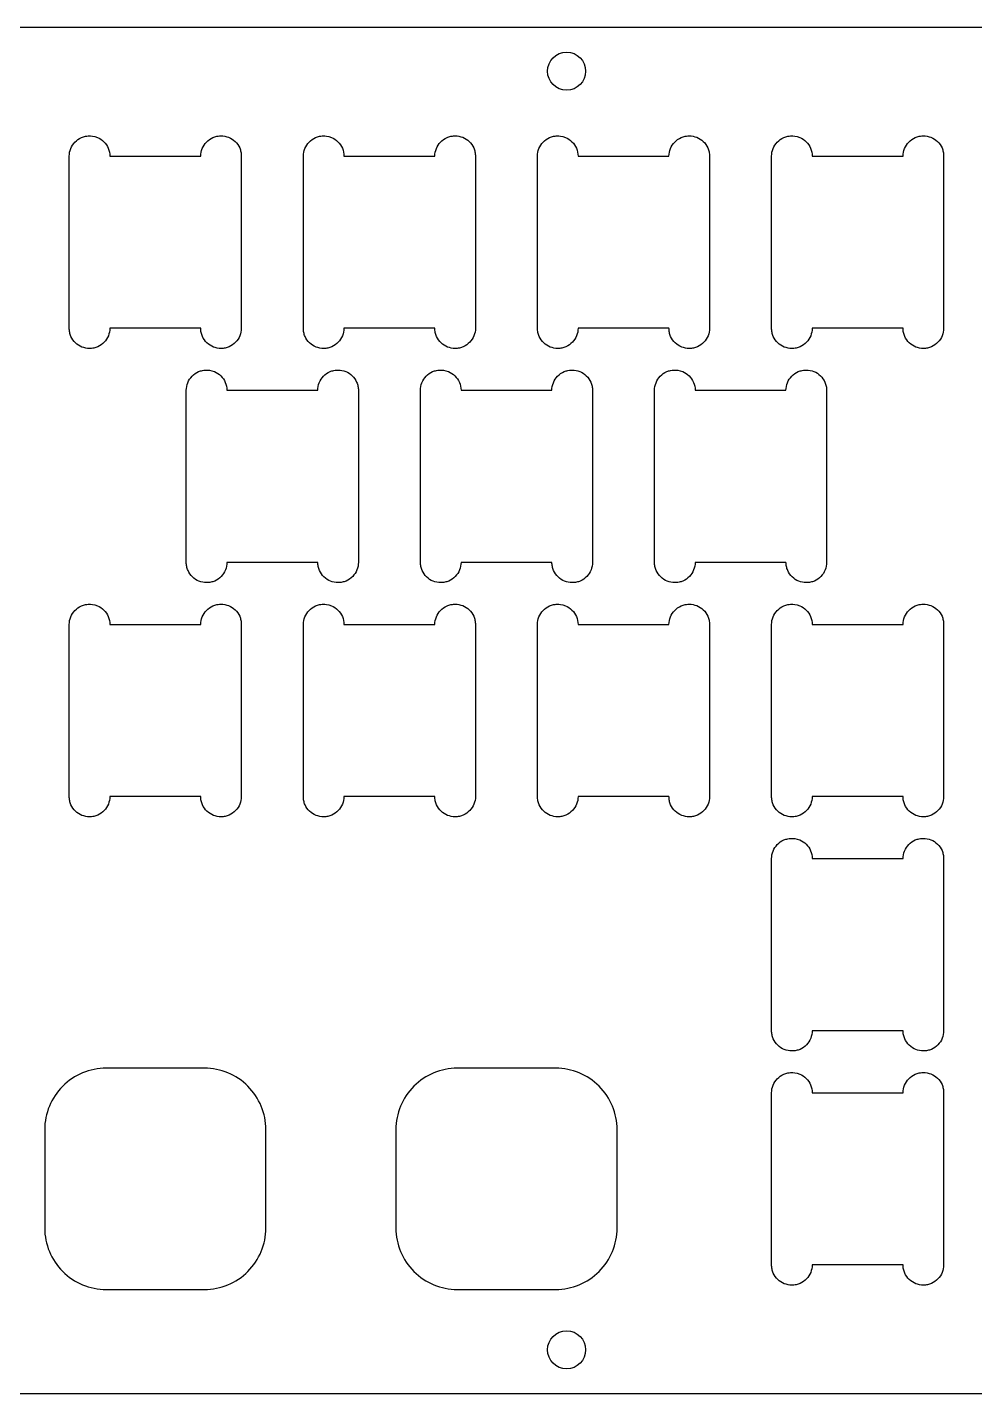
# Model space of a CAD drawing. Header units: millimetres. Extents: x -303 to 17, y 110 to 221.
# Drawn here: x -239 to -161.9, y 109.5 to 220.7 of the extents above; entities that cross this region are included whole.
import ezdxf

# ---------------------------------------------------------------- set-up
doc = ezdxf.new("R2010")
doc.units = ezdxf.units.MM
doc.layers.get('0').update_dxf_attribs({"linetype": 'CONTINUOUS'})

msp = doc.modelspace()

# ---------------------------------------------------------------- linework, layer by layer
for p, q in [((-235.6, 196.2), (-235.6, 210.2)), ((-232.3, 210.2), (-224.9, 210.2)), ((-221.6, 210.2), (-221.6, 196.2)), ((-216.55, 196.2), (-216.55, 210.2)), ((-213.25, 210.2), (-205.85, 210.2)), ((-202.55, 210.2), (-202.55, 196.2)), ((-197.5, 196.2), (-197.5, 210.2)), ((-194.2, 210.2), (-186.8, 210.2)), ((-183.5, 210.2), (-183.5, 196.2)), ((-178.45, 196.2), (-178.45, 210.2)), ((-175.15, 210.2), (-167.75, 210.2)), ((-164.45, 210.2), (-164.45, 196.2)), ((-224.9, 196.2), (-232.3, 196.2)), ((-205.85, 196.2), (-213.25, 196.2)), ((-186.8, 196.2), (-194.2, 196.2)), ((-167.75, 196.2), (-175.15, 196.2)), ((-226.08, 177.15), (-226.08, 191.15)), ((-222.77, 191.15), (-215.38, 191.15)), ((-212.07, 191.15), (-212.07, 177.15)), ((-207.03, 177.15), (-207.03, 191.15)), ((-203.72, 191.15), (-196.33, 191.15)), ((-193.02, 191.15), (-193.02, 177.15)), ((-187.98, 177.15), (-187.98, 191.15)), ((-184.67, 191.15), (-177.28, 191.15)), ((-173.97, 191.15), (-173.97, 177.15)), ((-215.38, 177.15), (-222.77, 177.15)), ((-196.33, 177.15), (-203.72, 177.15)), ((-177.28, 177.15), (-184.67, 177.15)), ((-235.6, 158.1), (-235.6, 172.1)), ((-232.3, 172.1), (-224.9, 172.1)), ((-221.6, 172.1), (-221.6, 158.1)), ((-216.55, 158.1), (-216.55, 172.1)), ((-213.25, 172.1), (-205.85, 172.1)), ((-202.55, 172.1), (-202.55, 158.1)), ((-197.5, 158.1), (-197.5, 172.1)), ((-194.2, 172.1), (-186.8, 172.1)), ((-183.5, 172.1), (-183.5, 158.1)), ((-178.45, 158.1), (-178.45, 172.1)), ((-175.15, 172.1), (-167.75, 172.1)), ((-164.45, 172.1), (-164.45, 158.1)), ((-224.9, 158.1), (-232.3, 158.1)), ((-205.85, 158.1), (-213.25, 158.1)), ((-186.8, 158.1), (-194.2, 158.1)), ((-167.75, 158.1), (-175.15, 158.1)), ((-178.45, 139.05), (-178.45, 153.05)), ((-175.15, 153.05), (-167.75, 153.05)), ((-164.45, 153.05), (-164.45, 139.05)), ((-167.75, 139.05), (-175.15, 139.05)), ((-178.45, 120), (-178.45, 134)), ((-175.15, 134), (-167.75, 134)), ((-164.45, 134), (-164.45, 120)), ((-167.75, 120), (-175.15, 120))]:
    msp.add_line(p, q)
for points in [[(-301.23, 109.52, -0.414214), (-303.23, 111.52), (-303.23, 218.68, -0.414214), (-301.23, 220.68), (15.48, 220.68, -0.414214), (17.48, 218.68), (17.48, 168.72), (-79.52, 168.72, 0.414214), (-81.52, 166.72), (-81.52, 109.52)], [(-232.6, 118), (-224.6, 118, 0.414214), (-219.6, 123), (-219.6, 131, 0.414214), (-224.6, 136), (-232.6, 136, 0.414214), (-237.6, 131), (-237.6, 123, 0.414214)], [(-209.02, 131), (-209.02, 123, 0.414214), (-204.02, 118), (-196.02, 118, 0.414214), (-191.02, 123), (-191.02, 131, 0.414214), (-196.02, 136), (-204.02, 136, 0.414214)]]:
    msp.add_lwpolyline(points, format="xyb", close=True)
for centre in [(-195.13, 217.11), (-195.13, 113.09)]:
    msp.add_circle(centre, 1.55)
for points, knots in [([(-235.6, 210.2), (-235.6, 210.41), (-235.56, 210.62), (-235.4, 211.01), (-235.28, 211.19), (-234.99, 211.5), (-234.81, 211.63), (-234.51, 211.76), (-234.4, 211.79), (-234.12, 211.85), (-233.99, 211.85), (-233.95, 211.85)], [0, 0, 0, 0, 0.0638441, 0.0638441, 0.1272874, 0.1272874, 0.1925427, 0.1925427, 0.2260047, 0.2260047, 0.2775049, 0.2775049, 0.2775049, 0.2775049]), ([(-233.95, 211.85), (-233.87, 211.85), (-233.62, 211.85), (-233.12, 211.64), (-232.94, 211.52), (-232.64, 211.22), (-232.51, 211.04), (-232.34, 210.64), (-232.3, 210.42), (-232.3, 210.2)], [0.00002452, 0.00002452, 0.00002452, 0.00002452, 0.02255562, 0.02255562, 0.03701983, 0.03701983, 0.05189246, 0.05189246, 0.06697157, 0.06697157, 0.06697157, 0.06697157]), ([(-224.9, 210.2), (-224.9, 210.41), (-224.86, 210.62), (-224.7, 211.01), (-224.58, 211.19), (-224.29, 211.5), (-224.11, 211.63), (-223.81, 211.76), (-223.7, 211.79), (-223.42, 211.85), (-223.29, 211.85), (-223.25, 211.85)], [0, 0, 0, 0, 0.0638439, 0.0638439, 0.1272906, 0.1272906, 0.1925458, 0.1925458, 0.2259858, 0.2259858, 0.2775655, 0.2775655, 0.2775655, 0.2775655]), ([(-223.25, 211.85), (-223.04, 211.85), (-222.83, 211.81), (-222.44, 211.65), (-222.26, 211.53), (-221.95, 211.24), (-221.82, 211.06), (-221.69, 210.76), (-221.66, 210.65), (-221.61, 210.43), (-221.6, 210.31), (-221.6, 210.2)], [0, 0, 0, 0, 0.0638701, 0.0638701, 0.1273254, 0.1273254, 0.1925786, 0.1925786, 0.2260133, 0.2260133, 0.2604916, 0.2604916, 0.2604916, 0.2604916]), ([(-216.55, 210.2), (-216.55, 210.41), (-216.51, 210.62), (-216.35, 211.01), (-216.23, 211.19), (-215.94, 211.5), (-215.76, 211.63), (-215.46, 211.76), (-215.35, 211.79), (-215.07, 211.85), (-214.94, 211.85), (-214.9, 211.85)], [0, 0, 0, 0, 0.0638441, 0.0638441, 0.1272874, 0.1272874, 0.1925427, 0.1925427, 0.2260047, 0.2260047, 0.2775049, 0.2775049, 0.2775049, 0.2775049]), ([(-214.9, 211.85), (-214.82, 211.85), (-214.57, 211.85), (-214.07, 211.64), (-213.89, 211.52), (-213.59, 211.22), (-213.46, 211.04), (-213.29, 210.64), (-213.25, 210.42), (-213.25, 210.2)], [0.00002452, 0.00002452, 0.00002452, 0.00002452, 0.02255562, 0.02255562, 0.03701983, 0.03701983, 0.05189246, 0.05189246, 0.06697157, 0.06697157, 0.06697157, 0.06697157]), ([(-205.85, 210.2), (-205.85, 210.41), (-205.81, 210.62), (-205.65, 211.01), (-205.53, 211.19), (-205.24, 211.5), (-205.06, 211.63), (-204.76, 211.76), (-204.65, 211.79), (-204.37, 211.85), (-204.24, 211.85), (-204.2, 211.85)], [0, 0, 0, 0, 0.0638439, 0.0638439, 0.1272906, 0.1272906, 0.1925458, 0.1925458, 0.2259858, 0.2259858, 0.2775655, 0.2775655, 0.2775655, 0.2775655]), ([(-204.2, 211.85), (-203.99, 211.85), (-203.78, 211.81), (-203.39, 211.65), (-203.21, 211.53), (-202.9, 211.24), (-202.77, 211.06), (-202.64, 210.76), (-202.61, 210.65), (-202.56, 210.43), (-202.55, 210.31), (-202.55, 210.2)], [0, 0, 0, 0, 0.0638701, 0.0638701, 0.1273254, 0.1273254, 0.1925786, 0.1925786, 0.2260133, 0.2260133, 0.2604916, 0.2604916, 0.2604916, 0.2604916]), ([(-197.5, 210.2), (-197.5, 210.41), (-197.46, 210.62), (-197.3, 211.01), (-197.18, 211.19), (-196.89, 211.5), (-196.71, 211.63), (-196.41, 211.76), (-196.3, 211.79), (-196.02, 211.85), (-195.89, 211.85), (-195.85, 211.85)], [0, 0, 0, 0, 0.0638441, 0.0638441, 0.1272874, 0.1272874, 0.1925427, 0.1925427, 0.2260047, 0.2260047, 0.2775049, 0.2775049, 0.2775049, 0.2775049]), ([(-195.85, 211.85), (-195.77, 211.85), (-195.52, 211.85), (-195.02, 211.64), (-194.84, 211.52), (-194.54, 211.22), (-194.41, 211.04), (-194.24, 210.64), (-194.2, 210.42), (-194.2, 210.2)], [0.00002452, 0.00002452, 0.00002452, 0.00002452, 0.02255562, 0.02255562, 0.03701983, 0.03701983, 0.05189246, 0.05189246, 0.06697157, 0.06697157, 0.06697157, 0.06697157]), ([(-186.8, 210.2), (-186.8, 210.41), (-186.76, 210.62), (-186.6, 211.01), (-186.48, 211.19), (-186.19, 211.5), (-186.01, 211.63), (-185.71, 211.76), (-185.6, 211.79), (-185.32, 211.85), (-185.19, 211.85), (-185.15, 211.85)], [0, 0, 0, 0, 0.0638439, 0.0638439, 0.1272906, 0.1272906, 0.1925458, 0.1925458, 0.2259858, 0.2259858, 0.2775655, 0.2775655, 0.2775655, 0.2775655]), ([(-185.15, 211.85), (-184.94, 211.85), (-184.73, 211.81), (-184.34, 211.65), (-184.16, 211.53), (-183.85, 211.24), (-183.72, 211.06), (-183.59, 210.76), (-183.56, 210.65), (-183.51, 210.43), (-183.5, 210.31), (-183.5, 210.2)], [0, 0, 0, 0, 0.0638701, 0.0638701, 0.1273254, 0.1273254, 0.1925786, 0.1925786, 0.2260133, 0.2260133, 0.2604916, 0.2604916, 0.2604916, 0.2604916]), ([(-178.45, 210.2), (-178.45, 210.41), (-178.41, 210.62), (-178.25, 211.01), (-178.13, 211.19), (-177.84, 211.5), (-177.66, 211.63), (-177.36, 211.76), (-177.25, 211.79), (-176.97, 211.85), (-176.84, 211.85), (-176.8, 211.85)], [0, 0, 0, 0, 0.0638441, 0.0638441, 0.1272874, 0.1272874, 0.1925427, 0.1925427, 0.2260047, 0.2260047, 0.2775049, 0.2775049, 0.2775049, 0.2775049]), ([(-176.8, 211.85), (-176.72, 211.85), (-176.47, 211.85), (-175.97, 211.64), (-175.79, 211.52), (-175.49, 211.22), (-175.36, 211.04), (-175.19, 210.64), (-175.15, 210.42), (-175.15, 210.2)], [0.00002452, 0.00002452, 0.00002452, 0.00002452, 0.02255562, 0.02255562, 0.03701983, 0.03701983, 0.05189246, 0.05189246, 0.06697157, 0.06697157, 0.06697157, 0.06697157]), ([(-167.75, 210.2), (-167.75, 210.41), (-167.71, 210.62), (-167.55, 211.01), (-167.43, 211.19), (-167.14, 211.5), (-166.96, 211.63), (-166.66, 211.76), (-166.55, 211.79), (-166.27, 211.85), (-166.14, 211.85), (-166.1, 211.85)], [0, 0, 0, 0, 0.0638439, 0.0638439, 0.1272906, 0.1272906, 0.1925458, 0.1925458, 0.2259858, 0.2259858, 0.2775655, 0.2775655, 0.2775655, 0.2775655]), ([(-166.1, 211.85), (-165.89, 211.85), (-165.68, 211.81), (-165.29, 211.65), (-165.11, 211.53), (-164.8, 211.24), (-164.67, 211.06), (-164.54, 210.76), (-164.51, 210.65), (-164.46, 210.43), (-164.45, 210.31), (-164.45, 210.2)], [0, 0, 0, 0, 0.0638701, 0.0638701, 0.1273254, 0.1273254, 0.1925786, 0.1925786, 0.2260133, 0.2260133, 0.2604916, 0.2604916, 0.2604916, 0.2604916]), ([(-233.95, 194.55), (-234.16, 194.55), (-234.37, 194.59), (-234.76, 194.75), (-234.94, 194.87), (-235.25, 195.16), (-235.38, 195.34), (-235.51, 195.64), (-235.54, 195.75), (-235.59, 195.97), (-235.6, 196.09), (-235.6, 196.2)], [0, 0, 0, 0, 0.0638701, 0.0638701, 0.1273254, 0.1273254, 0.1925786, 0.1925786, 0.2260132, 0.2260132, 0.2604915, 0.2604915, 0.2604915, 0.2604915]), ([(-232.3, 196.2), (-232.3, 195.99), (-232.34, 195.78), (-232.5, 195.39), (-232.62, 195.21), (-232.91, 194.9), (-233.09, 194.77), (-233.39, 194.64), (-233.5, 194.61), (-233.72, 194.56), (-233.84, 194.55), (-233.95, 194.55)], [0, 0, 0, 0, 0.0638436, 0.0638436, 0.1272903, 0.1272903, 0.1925454, 0.1925454, 0.2259839, 0.2259839, 0.2604658, 0.2604658, 0.2604658, 0.2604658]), ([(-223.25, 194.55), (-223.46, 194.55), (-223.67, 194.59), (-224.06, 194.75), (-224.24, 194.87), (-224.55, 195.16), (-224.68, 195.34), (-224.81, 195.64), (-224.84, 195.75), (-224.89, 195.97), (-224.9, 196.09), (-224.9, 196.2)], [0, 0, 0, 0, 0.063837, 0.063837, 0.1272804, 0.1272804, 0.1925361, 0.1925361, 0.2259786, 0.2259786, 0.2604652, 0.2604652, 0.2604652, 0.2604652]), ([(-221.6, 196.2), (-221.6, 195.99), (-221.64, 195.78), (-221.8, 195.39), (-221.92, 195.21), (-222.21, 194.9), (-222.39, 194.77), (-222.69, 194.64), (-222.8, 194.61), (-223.02, 194.56), (-223.14, 194.55), (-223.25, 194.55)], [0, 0, 0, 0, 0.0638438, 0.0638438, 0.127287, 0.127287, 0.1925424, 0.1925424, 0.2259926, 0.2259926, 0.2604891, 0.2604891, 0.2604891, 0.2604891]), ([(-214.9, 194.55), (-215.11, 194.55), (-215.32, 194.59), (-215.71, 194.75), (-215.89, 194.87), (-216.2, 195.16), (-216.33, 195.34), (-216.46, 195.64), (-216.49, 195.75), (-216.54, 195.97), (-216.55, 196.09), (-216.55, 196.2)], [0, 0, 0, 0, 0.0638701, 0.0638701, 0.1273254, 0.1273254, 0.1925786, 0.1925786, 0.2260132, 0.2260132, 0.2604915, 0.2604915, 0.2604915, 0.2604915]), ([(-213.25, 196.2), (-213.25, 195.99), (-213.29, 195.78), (-213.45, 195.39), (-213.57, 195.21), (-213.86, 194.9), (-214.04, 194.77), (-214.34, 194.64), (-214.45, 194.61), (-214.67, 194.56), (-214.79, 194.55), (-214.9, 194.55)], [0, 0, 0, 0, 0.0638436, 0.0638436, 0.1272903, 0.1272903, 0.1925454, 0.1925454, 0.2259839, 0.2259839, 0.2604658, 0.2604658, 0.2604658, 0.2604658]), ([(-204.2, 194.55), (-204.41, 194.55), (-204.62, 194.59), (-205.01, 194.75), (-205.19, 194.87), (-205.5, 195.16), (-205.63, 195.34), (-205.76, 195.64), (-205.79, 195.75), (-205.84, 195.97), (-205.85, 196.09), (-205.85, 196.2)], [0, 0, 0, 0, 0.063837, 0.063837, 0.1272804, 0.1272804, 0.1925361, 0.1925361, 0.2259786, 0.2259786, 0.2604652, 0.2604652, 0.2604652, 0.2604652]), ([(-202.55, 196.2), (-202.55, 195.99), (-202.59, 195.78), (-202.75, 195.39), (-202.87, 195.21), (-203.16, 194.9), (-203.34, 194.77), (-203.64, 194.64), (-203.75, 194.61), (-203.97, 194.56), (-204.09, 194.55), (-204.2, 194.55)], [0, 0, 0, 0, 0.0638438, 0.0638438, 0.127287, 0.127287, 0.1925424, 0.1925424, 0.2259926, 0.2259926, 0.2604891, 0.2604891, 0.2604891, 0.2604891]), ([(-195.85, 194.55), (-196.06, 194.55), (-196.27, 194.59), (-196.66, 194.75), (-196.84, 194.87), (-197.15, 195.16), (-197.28, 195.34), (-197.41, 195.64), (-197.44, 195.75), (-197.49, 195.97), (-197.5, 196.09), (-197.5, 196.2)], [0, 0, 0, 0, 0.0638701, 0.0638701, 0.1273254, 0.1273254, 0.1925786, 0.1925786, 0.2260132, 0.2260132, 0.2604915, 0.2604915, 0.2604915, 0.2604915]), ([(-194.2, 196.2), (-194.2, 195.99), (-194.24, 195.78), (-194.4, 195.39), (-194.52, 195.21), (-194.81, 194.9), (-194.99, 194.77), (-195.29, 194.64), (-195.4, 194.61), (-195.62, 194.56), (-195.74, 194.55), (-195.85, 194.55)], [0, 0, 0, 0, 0.0638436, 0.0638436, 0.1272903, 0.1272903, 0.1925454, 0.1925454, 0.2259839, 0.2259839, 0.2604658, 0.2604658, 0.2604658, 0.2604658]), ([(-185.15, 194.55), (-185.36, 194.55), (-185.57, 194.59), (-185.96, 194.75), (-186.14, 194.87), (-186.45, 195.16), (-186.58, 195.34), (-186.71, 195.64), (-186.74, 195.75), (-186.79, 195.97), (-186.8, 196.09), (-186.8, 196.2)], [0, 0, 0, 0, 0.063837, 0.063837, 0.1272804, 0.1272804, 0.1925361, 0.1925361, 0.2259786, 0.2259786, 0.2604652, 0.2604652, 0.2604652, 0.2604652]), ([(-183.5, 196.2), (-183.5, 195.99), (-183.54, 195.78), (-183.7, 195.39), (-183.82, 195.21), (-184.11, 194.9), (-184.29, 194.77), (-184.59, 194.64), (-184.7, 194.61), (-184.92, 194.56), (-185.04, 194.55), (-185.15, 194.55)], [0, 0, 0, 0, 0.0638438, 0.0638438, 0.127287, 0.127287, 0.1925424, 0.1925424, 0.2259926, 0.2259926, 0.2604891, 0.2604891, 0.2604891, 0.2604891]), ([(-176.8, 194.55), (-177.01, 194.55), (-177.22, 194.59), (-177.61, 194.75), (-177.79, 194.87), (-178.1, 195.16), (-178.23, 195.34), (-178.36, 195.64), (-178.39, 195.75), (-178.44, 195.97), (-178.45, 196.09), (-178.45, 196.2)], [0, 0, 0, 0, 0.0638701, 0.0638701, 0.1273254, 0.1273254, 0.1925786, 0.1925786, 0.2260132, 0.2260132, 0.2604915, 0.2604915, 0.2604915, 0.2604915]), ([(-175.15, 196.2), (-175.15, 195.99), (-175.19, 195.78), (-175.35, 195.39), (-175.47, 195.21), (-175.76, 194.9), (-175.94, 194.77), (-176.24, 194.64), (-176.35, 194.61), (-176.57, 194.56), (-176.69, 194.55), (-176.8, 194.55)], [0, 0, 0, 0, 0.0638436, 0.0638436, 0.1272903, 0.1272903, 0.1925454, 0.1925454, 0.2259839, 0.2259839, 0.2604658, 0.2604658, 0.2604658, 0.2604658]), ([(-166.1, 194.55), (-166.31, 194.55), (-166.52, 194.59), (-166.91, 194.75), (-167.09, 194.87), (-167.4, 195.16), (-167.53, 195.34), (-167.66, 195.64), (-167.69, 195.75), (-167.74, 195.97), (-167.75, 196.09), (-167.75, 196.2)], [0, 0, 0, 0, 0.063837, 0.063837, 0.1272804, 0.1272804, 0.1925361, 0.1925361, 0.2259786, 0.2259786, 0.2604652, 0.2604652, 0.2604652, 0.2604652]), ([(-164.45, 196.2), (-164.45, 195.99), (-164.49, 195.78), (-164.65, 195.39), (-164.77, 195.21), (-165.06, 194.9), (-165.24, 194.77), (-165.54, 194.64), (-165.65, 194.61), (-165.87, 194.56), (-165.99, 194.55), (-166.1, 194.55)], [0, 0, 0, 0, 0.0638438, 0.0638438, 0.127287, 0.127287, 0.1925424, 0.1925424, 0.2259926, 0.2259926, 0.2604891, 0.2604891, 0.2604891, 0.2604891]), ([(-226.08, 191.15), (-226.08, 191.36), (-226.03, 191.57), (-225.88, 191.96), (-225.76, 192.14), (-225.46, 192.45), (-225.28, 192.58), (-224.98, 192.71), (-224.88, 192.74), (-224.6, 192.8), (-224.47, 192.8), (-224.42, 192.8)], [0, 0, 0, 0, 0.0638441, 0.0638441, 0.1272874, 0.1272874, 0.1925427, 0.1925427, 0.2260047, 0.2260047, 0.2775049, 0.2775049, 0.2775049, 0.2775049]), ([(-224.42, 192.8), (-224.35, 192.8), (-224.09, 192.8), (-223.59, 192.59), (-223.42, 192.47), (-223.11, 192.17), (-222.99, 191.99), (-222.82, 191.59), (-222.77, 191.37), (-222.77, 191.15)], [0.00002452, 0.00002452, 0.00002452, 0.00002452, 0.02255562, 0.02255562, 0.03701983, 0.03701983, 0.05189246, 0.05189246, 0.06697157, 0.06697157, 0.06697157, 0.06697157]), ([(-215.38, 191.15), (-215.38, 191.36), (-215.33, 191.57), (-215.18, 191.96), (-215.06, 192.14), (-214.76, 192.45), (-214.58, 192.58), (-214.28, 192.71), (-214.18, 192.74), (-213.9, 192.8), (-213.77, 192.8), (-213.73, 192.8)], [0, 0, 0, 0, 0.0638439, 0.0638439, 0.1272906, 0.1272906, 0.1925458, 0.1925458, 0.2259858, 0.2259858, 0.2775655, 0.2775655, 0.2775655, 0.2775655]), ([(-213.73, 192.8), (-213.51, 192.8), (-213.3, 192.76), (-212.91, 192.6), (-212.73, 192.48), (-212.42, 192.19), (-212.3, 192.01), (-212.17, 191.71), (-212.13, 191.6), (-212.09, 191.38), (-212.07, 191.26), (-212.07, 191.15)], [0, 0, 0, 0, 0.0638701, 0.0638701, 0.1273254, 0.1273254, 0.1925786, 0.1925786, 0.2260133, 0.2260133, 0.2604916, 0.2604916, 0.2604916, 0.2604916]), ([(-207.03, 191.15), (-207.03, 191.36), (-206.98, 191.57), (-206.83, 191.96), (-206.71, 192.14), (-206.41, 192.45), (-206.23, 192.58), (-205.93, 192.71), (-205.83, 192.74), (-205.55, 192.8), (-205.42, 192.8), (-205.37, 192.8)], [0, 0, 0, 0, 0.0638441, 0.0638441, 0.1272874, 0.1272874, 0.1925427, 0.1925427, 0.2260047, 0.2260047, 0.2775049, 0.2775049, 0.2775049, 0.2775049]), ([(-205.37, 192.8), (-205.3, 192.8), (-205.04, 192.8), (-204.54, 192.59), (-204.37, 192.47), (-204.06, 192.17), (-203.94, 191.99), (-203.77, 191.59), (-203.72, 191.37), (-203.72, 191.15)], [0.00002452, 0.00002452, 0.00002452, 0.00002452, 0.02255562, 0.02255562, 0.03701983, 0.03701983, 0.05189246, 0.05189246, 0.06697157, 0.06697157, 0.06697157, 0.06697157]), ([(-196.33, 191.15), (-196.33, 191.36), (-196.28, 191.57), (-196.13, 191.96), (-196.01, 192.14), (-195.71, 192.45), (-195.53, 192.58), (-195.23, 192.71), (-195.13, 192.74), (-194.85, 192.8), (-194.72, 192.8), (-194.68, 192.8)], [0, 0, 0, 0, 0.0638439, 0.0638439, 0.1272906, 0.1272906, 0.1925458, 0.1925458, 0.2259858, 0.2259858, 0.2775655, 0.2775655, 0.2775655, 0.2775655]), ([(-194.68, 192.8), (-194.46, 192.8), (-194.25, 192.76), (-193.86, 192.6), (-193.68, 192.48), (-193.37, 192.19), (-193.25, 192.01), (-193.12, 191.71), (-193.08, 191.6), (-193.04, 191.38), (-193.02, 191.26), (-193.02, 191.15)], [0, 0, 0, 0, 0.0638701, 0.0638701, 0.1273254, 0.1273254, 0.1925786, 0.1925786, 0.2260133, 0.2260133, 0.2604916, 0.2604916, 0.2604916, 0.2604916]), ([(-187.98, 191.15), (-187.98, 191.36), (-187.93, 191.57), (-187.78, 191.96), (-187.66, 192.14), (-187.36, 192.45), (-187.18, 192.58), (-186.88, 192.71), (-186.78, 192.74), (-186.5, 192.8), (-186.37, 192.8), (-186.32, 192.8)], [0, 0, 0, 0, 0.0638441, 0.0638441, 0.1272874, 0.1272874, 0.1925427, 0.1925427, 0.2260047, 0.2260047, 0.2775049, 0.2775049, 0.2775049, 0.2775049]), ([(-186.32, 192.8), (-186.25, 192.8), (-185.99, 192.8), (-185.49, 192.59), (-185.32, 192.47), (-185.01, 192.17), (-184.89, 191.99), (-184.72, 191.59), (-184.67, 191.37), (-184.67, 191.15)], [0.00002452, 0.00002452, 0.00002452, 0.00002452, 0.02255562, 0.02255562, 0.03701983, 0.03701983, 0.05189246, 0.05189246, 0.06697157, 0.06697157, 0.06697157, 0.06697157]), ([(-177.28, 191.15), (-177.28, 191.36), (-177.23, 191.57), (-177.08, 191.96), (-176.96, 192.14), (-176.66, 192.45), (-176.48, 192.58), (-176.18, 192.71), (-176.08, 192.74), (-175.8, 192.8), (-175.67, 192.8), (-175.63, 192.8)], [0, 0, 0, 0, 0.0638439, 0.0638439, 0.1272906, 0.1272906, 0.1925458, 0.1925458, 0.2259858, 0.2259858, 0.2775655, 0.2775655, 0.2775655, 0.2775655]), ([(-175.63, 192.8), (-175.41, 192.8), (-175.2, 192.76), (-174.81, 192.6), (-174.63, 192.48), (-174.32, 192.19), (-174.2, 192.01), (-174.07, 191.71), (-174.03, 191.6), (-173.99, 191.38), (-173.97, 191.26), (-173.97, 191.15)], [0, 0, 0, 0, 0.0638701, 0.0638701, 0.1273254, 0.1273254, 0.1925786, 0.1925786, 0.2260133, 0.2260133, 0.2604916, 0.2604916, 0.2604916, 0.2604916]), ([(-224.42, 175.5), (-224.64, 175.5), (-224.85, 175.54), (-225.24, 175.7), (-225.42, 175.82), (-225.73, 176.11), (-225.85, 176.29), (-225.98, 176.59), (-226.02, 176.7), (-226.06, 176.92), (-226.08, 177.04), (-226.08, 177.15)], [0, 0, 0, 0, 0.0638701, 0.0638701, 0.1273254, 0.1273254, 0.1925786, 0.1925786, 0.2260132, 0.2260132, 0.2604915, 0.2604915, 0.2604915, 0.2604915]), ([(-222.77, 177.15), (-222.77, 176.94), (-222.82, 176.73), (-222.97, 176.34), (-223.09, 176.16), (-223.39, 175.85), (-223.57, 175.72), (-223.87, 175.59), (-223.97, 175.56), (-224.2, 175.51), (-224.31, 175.5), (-224.42, 175.5)], [0, 0, 0, 0, 0.0638436, 0.0638436, 0.1272903, 0.1272903, 0.1925454, 0.1925454, 0.2259839, 0.2259839, 0.2604658, 0.2604658, 0.2604658, 0.2604658]), ([(-213.73, 175.5), (-213.94, 175.5), (-214.15, 175.54), (-214.54, 175.7), (-214.72, 175.82), (-215.03, 176.11), (-215.15, 176.29), (-215.28, 176.59), (-215.32, 176.7), (-215.36, 176.92), (-215.38, 177.04), (-215.38, 177.15)], [0, 0, 0, 0, 0.063837, 0.063837, 0.1272804, 0.1272804, 0.1925361, 0.1925361, 0.2259786, 0.2259786, 0.2604652, 0.2604652, 0.2604652, 0.2604652]), ([(-212.07, 177.15), (-212.07, 176.94), (-212.12, 176.73), (-212.27, 176.34), (-212.39, 176.16), (-212.69, 175.85), (-212.87, 175.72), (-213.17, 175.59), (-213.27, 175.56), (-213.5, 175.51), (-213.61, 175.5), (-213.73, 175.5)], [0, 0, 0, 0, 0.0638438, 0.0638438, 0.127287, 0.127287, 0.1925424, 0.1925424, 0.2259926, 0.2259926, 0.2604891, 0.2604891, 0.2604891, 0.2604891]), ([(-205.37, 175.5), (-205.59, 175.5), (-205.8, 175.54), (-206.19, 175.7), (-206.37, 175.82), (-206.68, 176.11), (-206.8, 176.29), (-206.93, 176.59), (-206.97, 176.7), (-207.01, 176.92), (-207.03, 177.04), (-207.03, 177.15)], [0, 0, 0, 0, 0.0638701, 0.0638701, 0.1273254, 0.1273254, 0.1925786, 0.1925786, 0.2260132, 0.2260132, 0.2604915, 0.2604915, 0.2604915, 0.2604915]), ([(-203.72, 177.15), (-203.72, 176.94), (-203.77, 176.73), (-203.92, 176.34), (-204.04, 176.16), (-204.34, 175.85), (-204.52, 175.72), (-204.82, 175.59), (-204.92, 175.56), (-205.15, 175.51), (-205.26, 175.5), (-205.37, 175.5)], [0, 0, 0, 0, 0.0638436, 0.0638436, 0.1272903, 0.1272903, 0.1925454, 0.1925454, 0.2259839, 0.2259839, 0.2604658, 0.2604658, 0.2604658, 0.2604658]), ([(-194.68, 175.5), (-194.89, 175.5), (-195.1, 175.54), (-195.49, 175.7), (-195.67, 175.82), (-195.98, 176.11), (-196.1, 176.29), (-196.23, 176.59), (-196.27, 176.7), (-196.31, 176.92), (-196.33, 177.04), (-196.33, 177.15)], [0, 0, 0, 0, 0.063837, 0.063837, 0.1272804, 0.1272804, 0.1925361, 0.1925361, 0.2259786, 0.2259786, 0.2604652, 0.2604652, 0.2604652, 0.2604652]), ([(-193.02, 177.15), (-193.02, 176.94), (-193.07, 176.73), (-193.22, 176.34), (-193.34, 176.16), (-193.64, 175.85), (-193.82, 175.72), (-194.12, 175.59), (-194.22, 175.56), (-194.45, 175.51), (-194.56, 175.5), (-194.68, 175.5)], [0, 0, 0, 0, 0.0638438, 0.0638438, 0.127287, 0.127287, 0.1925424, 0.1925424, 0.2259926, 0.2259926, 0.2604891, 0.2604891, 0.2604891, 0.2604891]), ([(-186.32, 175.5), (-186.54, 175.5), (-186.75, 175.54), (-187.14, 175.7), (-187.32, 175.82), (-187.63, 176.11), (-187.75, 176.29), (-187.88, 176.59), (-187.92, 176.7), (-187.96, 176.92), (-187.98, 177.04), (-187.98, 177.15)], [0, 0, 0, 0, 0.0638701, 0.0638701, 0.1273254, 0.1273254, 0.1925786, 0.1925786, 0.2260132, 0.2260132, 0.2604915, 0.2604915, 0.2604915, 0.2604915]), ([(-184.67, 177.15), (-184.67, 176.94), (-184.72, 176.73), (-184.87, 176.34), (-184.99, 176.16), (-185.29, 175.85), (-185.47, 175.72), (-185.77, 175.59), (-185.87, 175.56), (-186.1, 175.51), (-186.21, 175.5), (-186.32, 175.5)], [0, 0, 0, 0, 0.0638436, 0.0638436, 0.1272903, 0.1272903, 0.1925454, 0.1925454, 0.2259839, 0.2259839, 0.2604658, 0.2604658, 0.2604658, 0.2604658]), ([(-175.63, 175.5), (-175.84, 175.5), (-176.05, 175.54), (-176.44, 175.7), (-176.62, 175.82), (-176.93, 176.11), (-177.05, 176.29), (-177.18, 176.59), (-177.22, 176.7), (-177.26, 176.92), (-177.28, 177.04), (-177.28, 177.15)], [0, 0, 0, 0, 0.063837, 0.063837, 0.1272804, 0.1272804, 0.1925361, 0.1925361, 0.2259786, 0.2259786, 0.2604652, 0.2604652, 0.2604652, 0.2604652]), ([(-173.97, 177.15), (-173.97, 176.94), (-174.02, 176.73), (-174.17, 176.34), (-174.29, 176.16), (-174.59, 175.85), (-174.77, 175.72), (-175.07, 175.59), (-175.17, 175.56), (-175.4, 175.51), (-175.51, 175.5), (-175.63, 175.5)], [0, 0, 0, 0, 0.0638438, 0.0638438, 0.127287, 0.127287, 0.1925424, 0.1925424, 0.2259926, 0.2259926, 0.2604891, 0.2604891, 0.2604891, 0.2604891]), ([(-235.6, 172.1), (-235.6, 172.31), (-235.56, 172.52), (-235.4, 172.91), (-235.28, 173.09), (-234.99, 173.4), (-234.81, 173.53), (-234.51, 173.66), (-234.4, 173.69), (-234.12, 173.75), (-233.99, 173.75), (-233.95, 173.75)], [0, 0, 0, 0, 0.0638441, 0.0638441, 0.1272874, 0.1272874, 0.1925427, 0.1925427, 0.2260047, 0.2260047, 0.2775049, 0.2775049, 0.2775049, 0.2775049]), ([(-233.95, 173.75), (-233.87, 173.75), (-233.62, 173.75), (-233.12, 173.54), (-232.94, 173.42), (-232.64, 173.12), (-232.51, 172.94), (-232.34, 172.54), (-232.3, 172.32), (-232.3, 172.1)], [0.00002452, 0.00002452, 0.00002452, 0.00002452, 0.02255562, 0.02255562, 0.03701983, 0.03701983, 0.05189246, 0.05189246, 0.06697157, 0.06697157, 0.06697157, 0.06697157]), ([(-224.9, 172.1), (-224.9, 172.31), (-224.86, 172.52), (-224.7, 172.91), (-224.58, 173.09), (-224.29, 173.4), (-224.11, 173.53), (-223.81, 173.66), (-223.7, 173.69), (-223.42, 173.75), (-223.29, 173.75), (-223.25, 173.75)], [0, 0, 0, 0, 0.0638439, 0.0638439, 0.1272906, 0.1272906, 0.1925458, 0.1925458, 0.2259858, 0.2259858, 0.2775655, 0.2775655, 0.2775655, 0.2775655]), ([(-223.25, 173.75), (-223.04, 173.75), (-222.83, 173.71), (-222.44, 173.55), (-222.26, 173.43), (-221.95, 173.14), (-221.82, 172.96), (-221.69, 172.66), (-221.66, 172.55), (-221.61, 172.33), (-221.6, 172.21), (-221.6, 172.1)], [0, 0, 0, 0, 0.0638701, 0.0638701, 0.1273254, 0.1273254, 0.1925786, 0.1925786, 0.2260133, 0.2260133, 0.2604916, 0.2604916, 0.2604916, 0.2604916]), ([(-216.55, 172.1), (-216.55, 172.31), (-216.51, 172.52), (-216.35, 172.91), (-216.23, 173.09), (-215.94, 173.4), (-215.76, 173.53), (-215.46, 173.66), (-215.35, 173.69), (-215.07, 173.75), (-214.94, 173.75), (-214.9, 173.75)], [0, 0, 0, 0, 0.0638441, 0.0638441, 0.1272874, 0.1272874, 0.1925427, 0.1925427, 0.2260047, 0.2260047, 0.2775049, 0.2775049, 0.2775049, 0.2775049]), ([(-214.9, 173.75), (-214.82, 173.75), (-214.57, 173.75), (-214.07, 173.54), (-213.89, 173.42), (-213.59, 173.12), (-213.46, 172.94), (-213.29, 172.54), (-213.25, 172.32), (-213.25, 172.1)], [0.00002452, 0.00002452, 0.00002452, 0.00002452, 0.02255562, 0.02255562, 0.03701983, 0.03701983, 0.05189246, 0.05189246, 0.06697157, 0.06697157, 0.06697157, 0.06697157]), ([(-205.85, 172.1), (-205.85, 172.31), (-205.81, 172.52), (-205.65, 172.91), (-205.53, 173.09), (-205.24, 173.4), (-205.06, 173.53), (-204.76, 173.66), (-204.65, 173.69), (-204.37, 173.75), (-204.24, 173.75), (-204.2, 173.75)], [0, 0, 0, 0, 0.0638439, 0.0638439, 0.1272906, 0.1272906, 0.1925458, 0.1925458, 0.2259858, 0.2259858, 0.2775655, 0.2775655, 0.2775655, 0.2775655]), ([(-204.2, 173.75), (-203.99, 173.75), (-203.78, 173.71), (-203.39, 173.55), (-203.21, 173.43), (-202.9, 173.14), (-202.77, 172.96), (-202.64, 172.66), (-202.61, 172.55), (-202.56, 172.33), (-202.55, 172.21), (-202.55, 172.1)], [0, 0, 0, 0, 0.0638701, 0.0638701, 0.1273254, 0.1273254, 0.1925786, 0.1925786, 0.2260133, 0.2260133, 0.2604916, 0.2604916, 0.2604916, 0.2604916]), ([(-197.5, 172.1), (-197.5, 172.31), (-197.46, 172.52), (-197.3, 172.91), (-197.18, 173.09), (-196.89, 173.4), (-196.71, 173.53), (-196.41, 173.66), (-196.3, 173.69), (-196.02, 173.75), (-195.89, 173.75), (-195.85, 173.75)], [0, 0, 0, 0, 0.0638441, 0.0638441, 0.1272874, 0.1272874, 0.1925427, 0.1925427, 0.2260047, 0.2260047, 0.2775049, 0.2775049, 0.2775049, 0.2775049]), ([(-195.85, 173.75), (-195.77, 173.75), (-195.52, 173.75), (-195.02, 173.54), (-194.84, 173.42), (-194.54, 173.12), (-194.41, 172.94), (-194.24, 172.54), (-194.2, 172.32), (-194.2, 172.1)], [0.00002452, 0.00002452, 0.00002452, 0.00002452, 0.02255562, 0.02255562, 0.03701983, 0.03701983, 0.05189246, 0.05189246, 0.06697157, 0.06697157, 0.06697157, 0.06697157]), ([(-186.8, 172.1), (-186.8, 172.31), (-186.76, 172.52), (-186.6, 172.91), (-186.48, 173.09), (-186.19, 173.4), (-186.01, 173.53), (-185.71, 173.66), (-185.6, 173.69), (-185.32, 173.75), (-185.19, 173.75), (-185.15, 173.75)], [0, 0, 0, 0, 0.0638439, 0.0638439, 0.1272906, 0.1272906, 0.1925458, 0.1925458, 0.2259858, 0.2259858, 0.2775655, 0.2775655, 0.2775655, 0.2775655]), ([(-185.15, 173.75), (-184.94, 173.75), (-184.73, 173.71), (-184.34, 173.55), (-184.16, 173.43), (-183.85, 173.14), (-183.72, 172.96), (-183.59, 172.66), (-183.56, 172.55), (-183.51, 172.33), (-183.5, 172.21), (-183.5, 172.1)], [0, 0, 0, 0, 0.0638701, 0.0638701, 0.1273254, 0.1273254, 0.1925786, 0.1925786, 0.2260133, 0.2260133, 0.2604916, 0.2604916, 0.2604916, 0.2604916]), ([(-178.45, 172.1), (-178.45, 172.31), (-178.41, 172.52), (-178.25, 172.91), (-178.13, 173.09), (-177.84, 173.4), (-177.66, 173.53), (-177.36, 173.66), (-177.25, 173.69), (-176.97, 173.75), (-176.84, 173.75), (-176.8, 173.75)], [0, 0, 0, 0, 0.0638441, 0.0638441, 0.1272874, 0.1272874, 0.1925427, 0.1925427, 0.2260047, 0.2260047, 0.2775049, 0.2775049, 0.2775049, 0.2775049]), ([(-176.8, 173.75), (-176.72, 173.75), (-176.47, 173.75), (-175.97, 173.54), (-175.79, 173.42), (-175.49, 173.12), (-175.36, 172.94), (-175.19, 172.54), (-175.15, 172.32), (-175.15, 172.1)], [0.00002452, 0.00002452, 0.00002452, 0.00002452, 0.02255562, 0.02255562, 0.03701983, 0.03701983, 0.05189246, 0.05189246, 0.06697157, 0.06697157, 0.06697157, 0.06697157]), ([(-167.75, 172.1), (-167.75, 172.31), (-167.71, 172.52), (-167.55, 172.91), (-167.43, 173.09), (-167.14, 173.4), (-166.96, 173.53), (-166.66, 173.66), (-166.55, 173.69), (-166.27, 173.75), (-166.14, 173.75), (-166.1, 173.75)], [0, 0, 0, 0, 0.0638439, 0.0638439, 0.1272906, 0.1272906, 0.1925458, 0.1925458, 0.2259858, 0.2259858, 0.2775655, 0.2775655, 0.2775655, 0.2775655]), ([(-166.1, 173.75), (-165.89, 173.75), (-165.68, 173.71), (-165.29, 173.55), (-165.11, 173.43), (-164.8, 173.14), (-164.67, 172.96), (-164.54, 172.66), (-164.51, 172.55), (-164.46, 172.33), (-164.45, 172.21), (-164.45, 172.1)], [0, 0, 0, 0, 0.0638701, 0.0638701, 0.1273254, 0.1273254, 0.1925786, 0.1925786, 0.2260133, 0.2260133, 0.2604916, 0.2604916, 0.2604916, 0.2604916]), ([(-233.95, 156.45), (-234.16, 156.45), (-234.37, 156.49), (-234.76, 156.65), (-234.94, 156.77), (-235.25, 157.06), (-235.38, 157.24), (-235.51, 157.54), (-235.54, 157.65), (-235.59, 157.87), (-235.6, 157.99), (-235.6, 158.1)], [0, 0, 0, 0, 0.0638701, 0.0638701, 0.1273254, 0.1273254, 0.1925786, 0.1925786, 0.2260132, 0.2260132, 0.2604915, 0.2604915, 0.2604915, 0.2604915]), ([(-232.3, 158.1), (-232.3, 157.89), (-232.34, 157.68), (-232.5, 157.29), (-232.62, 157.11), (-232.91, 156.8), (-233.09, 156.67), (-233.39, 156.54), (-233.5, 156.51), (-233.72, 156.46), (-233.84, 156.45), (-233.95, 156.45)], [0, 0, 0, 0, 0.0638436, 0.0638436, 0.1272903, 0.1272903, 0.1925454, 0.1925454, 0.2259839, 0.2259839, 0.2604658, 0.2604658, 0.2604658, 0.2604658]), ([(-223.25, 156.45), (-223.46, 156.45), (-223.67, 156.49), (-224.06, 156.65), (-224.24, 156.77), (-224.55, 157.06), (-224.68, 157.24), (-224.81, 157.54), (-224.84, 157.65), (-224.89, 157.87), (-224.9, 157.99), (-224.9, 158.1)], [0, 0, 0, 0, 0.063837, 0.063837, 0.1272804, 0.1272804, 0.1925361, 0.1925361, 0.2259786, 0.2259786, 0.2604652, 0.2604652, 0.2604652, 0.2604652]), ([(-221.6, 158.1), (-221.6, 157.89), (-221.64, 157.68), (-221.8, 157.29), (-221.92, 157.11), (-222.21, 156.8), (-222.39, 156.67), (-222.69, 156.54), (-222.8, 156.51), (-223.02, 156.46), (-223.14, 156.45), (-223.25, 156.45)], [0, 0, 0, 0, 0.0638438, 0.0638438, 0.127287, 0.127287, 0.1925424, 0.1925424, 0.2259926, 0.2259926, 0.2604891, 0.2604891, 0.2604891, 0.2604891]), ([(-214.9, 156.45), (-215.11, 156.45), (-215.32, 156.49), (-215.71, 156.65), (-215.89, 156.77), (-216.2, 157.06), (-216.33, 157.24), (-216.46, 157.54), (-216.49, 157.65), (-216.54, 157.87), (-216.55, 157.99), (-216.55, 158.1)], [0, 0, 0, 0, 0.0638701, 0.0638701, 0.1273254, 0.1273254, 0.1925786, 0.1925786, 0.2260132, 0.2260132, 0.2604915, 0.2604915, 0.2604915, 0.2604915]), ([(-213.25, 158.1), (-213.25, 157.89), (-213.29, 157.68), (-213.45, 157.29), (-213.57, 157.11), (-213.86, 156.8), (-214.04, 156.67), (-214.34, 156.54), (-214.45, 156.51), (-214.67, 156.46), (-214.79, 156.45), (-214.9, 156.45)], [0, 0, 0, 0, 0.0638436, 0.0638436, 0.1272903, 0.1272903, 0.1925454, 0.1925454, 0.2259839, 0.2259839, 0.2604658, 0.2604658, 0.2604658, 0.2604658]), ([(-204.2, 156.45), (-204.41, 156.45), (-204.62, 156.49), (-205.01, 156.65), (-205.19, 156.77), (-205.5, 157.06), (-205.63, 157.24), (-205.76, 157.54), (-205.79, 157.65), (-205.84, 157.87), (-205.85, 157.99), (-205.85, 158.1)], [0, 0, 0, 0, 0.063837, 0.063837, 0.1272804, 0.1272804, 0.1925361, 0.1925361, 0.2259786, 0.2259786, 0.2604652, 0.2604652, 0.2604652, 0.2604652]), ([(-202.55, 158.1), (-202.55, 157.89), (-202.59, 157.68), (-202.75, 157.29), (-202.87, 157.11), (-203.16, 156.8), (-203.34, 156.67), (-203.64, 156.54), (-203.75, 156.51), (-203.97, 156.46), (-204.09, 156.45), (-204.2, 156.45)], [0, 0, 0, 0, 0.0638438, 0.0638438, 0.127287, 0.127287, 0.1925424, 0.1925424, 0.2259926, 0.2259926, 0.2604891, 0.2604891, 0.2604891, 0.2604891]), ([(-195.85, 156.45), (-196.06, 156.45), (-196.27, 156.49), (-196.66, 156.65), (-196.84, 156.77), (-197.15, 157.06), (-197.28, 157.24), (-197.41, 157.54), (-197.44, 157.65), (-197.49, 157.87), (-197.5, 157.99), (-197.5, 158.1)], [0, 0, 0, 0, 0.0638701, 0.0638701, 0.1273254, 0.1273254, 0.1925786, 0.1925786, 0.2260132, 0.2260132, 0.2604915, 0.2604915, 0.2604915, 0.2604915]), ([(-194.2, 158.1), (-194.2, 157.89), (-194.24, 157.68), (-194.4, 157.29), (-194.52, 157.11), (-194.81, 156.8), (-194.99, 156.67), (-195.29, 156.54), (-195.4, 156.51), (-195.62, 156.46), (-195.74, 156.45), (-195.85, 156.45)], [0, 0, 0, 0, 0.0638436, 0.0638436, 0.1272903, 0.1272903, 0.1925454, 0.1925454, 0.2259839, 0.2259839, 0.2604658, 0.2604658, 0.2604658, 0.2604658]), ([(-185.15, 156.45), (-185.36, 156.45), (-185.57, 156.49), (-185.96, 156.65), (-186.14, 156.77), (-186.45, 157.06), (-186.58, 157.24), (-186.71, 157.54), (-186.74, 157.65), (-186.79, 157.87), (-186.8, 157.99), (-186.8, 158.1)], [0, 0, 0, 0, 0.063837, 0.063837, 0.1272804, 0.1272804, 0.1925361, 0.1925361, 0.2259786, 0.2259786, 0.2604652, 0.2604652, 0.2604652, 0.2604652]), ([(-183.5, 158.1), (-183.5, 157.89), (-183.54, 157.68), (-183.7, 157.29), (-183.82, 157.11), (-184.11, 156.8), (-184.29, 156.67), (-184.59, 156.54), (-184.7, 156.51), (-184.92, 156.46), (-185.04, 156.45), (-185.15, 156.45)], [0, 0, 0, 0, 0.0638438, 0.0638438, 0.127287, 0.127287, 0.1925424, 0.1925424, 0.2259926, 0.2259926, 0.2604891, 0.2604891, 0.2604891, 0.2604891]), ([(-176.8, 156.45), (-177.01, 156.45), (-177.22, 156.49), (-177.61, 156.65), (-177.79, 156.77), (-178.1, 157.06), (-178.23, 157.24), (-178.36, 157.54), (-178.39, 157.65), (-178.44, 157.87), (-178.45, 157.99), (-178.45, 158.1)], [0, 0, 0, 0, 0.0638701, 0.0638701, 0.1273254, 0.1273254, 0.1925786, 0.1925786, 0.2260132, 0.2260132, 0.2604915, 0.2604915, 0.2604915, 0.2604915]), ([(-175.15, 158.1), (-175.15, 157.89), (-175.19, 157.68), (-175.35, 157.29), (-175.47, 157.11), (-175.76, 156.8), (-175.94, 156.67), (-176.24, 156.54), (-176.35, 156.51), (-176.57, 156.46), (-176.69, 156.45), (-176.8, 156.45)], [0, 0, 0, 0, 0.0638436, 0.0638436, 0.1272903, 0.1272903, 0.1925454, 0.1925454, 0.2259839, 0.2259839, 0.2604658, 0.2604658, 0.2604658, 0.2604658]), ([(-166.1, 156.45), (-166.31, 156.45), (-166.52, 156.49), (-166.91, 156.65), (-167.09, 156.77), (-167.4, 157.06), (-167.53, 157.24), (-167.66, 157.54), (-167.69, 157.65), (-167.74, 157.87), (-167.75, 157.99), (-167.75, 158.1)], [0, 0, 0, 0, 0.063837, 0.063837, 0.1272804, 0.1272804, 0.1925361, 0.1925361, 0.2259786, 0.2259786, 0.2604652, 0.2604652, 0.2604652, 0.2604652]), ([(-164.45, 158.1), (-164.45, 157.89), (-164.49, 157.68), (-164.65, 157.29), (-164.77, 157.11), (-165.06, 156.8), (-165.24, 156.67), (-165.54, 156.54), (-165.65, 156.51), (-165.87, 156.46), (-165.99, 156.45), (-166.1, 156.45)], [0, 0, 0, 0, 0.0638438, 0.0638438, 0.127287, 0.127287, 0.1925424, 0.1925424, 0.2259926, 0.2259926, 0.2604891, 0.2604891, 0.2604891, 0.2604891]), ([(-178.45, 153.05), (-178.45, 153.26), (-178.41, 153.47), (-178.25, 153.86), (-178.13, 154.04), (-177.84, 154.35), (-177.66, 154.48), (-177.36, 154.61), (-177.25, 154.64), (-176.97, 154.7), (-176.84, 154.7), (-176.8, 154.7)], [0, 0, 0, 0, 0.0638441, 0.0638441, 0.1272874, 0.1272874, 0.1925427, 0.1925427, 0.2260047, 0.2260047, 0.2775049, 0.2775049, 0.2775049, 0.2775049]), ([(-176.8, 154.7), (-176.72, 154.7), (-176.47, 154.7), (-175.97, 154.49), (-175.79, 154.37), (-175.49, 154.07), (-175.36, 153.89), (-175.19, 153.49), (-175.15, 153.27), (-175.15, 153.05)], [0.00002452, 0.00002452, 0.00002452, 0.00002452, 0.02255562, 0.02255562, 0.03701983, 0.03701983, 0.05189246, 0.05189246, 0.06697157, 0.06697157, 0.06697157, 0.06697157]), ([(-167.75, 153.05), (-167.75, 153.26), (-167.71, 153.47), (-167.55, 153.86), (-167.43, 154.04), (-167.14, 154.35), (-166.96, 154.48), (-166.66, 154.61), (-166.55, 154.64), (-166.27, 154.7), (-166.14, 154.7), (-166.1, 154.7)], [0, 0, 0, 0, 0.0638439, 0.0638439, 0.1272906, 0.1272906, 0.1925458, 0.1925458, 0.2259858, 0.2259858, 0.2775655, 0.2775655, 0.2775655, 0.2775655]), ([(-166.1, 154.7), (-165.89, 154.7), (-165.68, 154.66), (-165.29, 154.5), (-165.11, 154.38), (-164.8, 154.09), (-164.67, 153.91), (-164.54, 153.61), (-164.51, 153.5), (-164.46, 153.28), (-164.45, 153.16), (-164.45, 153.05)], [0, 0, 0, 0, 0.0638701, 0.0638701, 0.1273254, 0.1273254, 0.1925786, 0.1925786, 0.2260133, 0.2260133, 0.2604916, 0.2604916, 0.2604916, 0.2604916]), ([(-176.8, 137.4), (-177.01, 137.4), (-177.22, 137.44), (-177.61, 137.6), (-177.79, 137.72), (-178.1, 138.01), (-178.23, 138.19), (-178.36, 138.49), (-178.39, 138.6), (-178.44, 138.82), (-178.45, 138.94), (-178.45, 139.05)], [0, 0, 0, 0, 0.0638701, 0.0638701, 0.1273254, 0.1273254, 0.1925786, 0.1925786, 0.2260132, 0.2260132, 0.2604915, 0.2604915, 0.2604915, 0.2604915]), ([(-175.15, 139.05), (-175.15, 138.84), (-175.19, 138.63), (-175.35, 138.24), (-175.47, 138.06), (-175.76, 137.75), (-175.94, 137.62), (-176.24, 137.49), (-176.35, 137.46), (-176.57, 137.41), (-176.69, 137.4), (-176.8, 137.4)], [0, 0, 0, 0, 0.0638436, 0.0638436, 0.1272903, 0.1272903, 0.1925454, 0.1925454, 0.2259839, 0.2259839, 0.2604658, 0.2604658, 0.2604658, 0.2604658]), ([(-166.1, 137.4), (-166.31, 137.4), (-166.52, 137.44), (-166.91, 137.6), (-167.09, 137.72), (-167.4, 138.01), (-167.53, 138.19), (-167.66, 138.49), (-167.69, 138.6), (-167.74, 138.82), (-167.75, 138.94), (-167.75, 139.05)], [0, 0, 0, 0, 0.063837, 0.063837, 0.1272804, 0.1272804, 0.1925361, 0.1925361, 0.2259786, 0.2259786, 0.2604652, 0.2604652, 0.2604652, 0.2604652]), ([(-164.45, 139.05), (-164.45, 138.84), (-164.49, 138.63), (-164.65, 138.24), (-164.77, 138.06), (-165.06, 137.75), (-165.24, 137.62), (-165.54, 137.49), (-165.65, 137.46), (-165.87, 137.41), (-165.99, 137.4), (-166.1, 137.4)], [0, 0, 0, 0, 0.0638438, 0.0638438, 0.127287, 0.127287, 0.1925424, 0.1925424, 0.2259926, 0.2259926, 0.2604891, 0.2604891, 0.2604891, 0.2604891]), ([(-178.45, 134), (-178.45, 134.21), (-178.41, 134.42), (-178.25, 134.81), (-178.13, 134.99), (-177.84, 135.3), (-177.66, 135.43), (-177.36, 135.56), (-177.25, 135.59), (-176.97, 135.65), (-176.84, 135.65), (-176.8, 135.65)], [0, 0, 0, 0, 0.0638441, 0.0638441, 0.1272874, 0.1272874, 0.1925427, 0.1925427, 0.2260047, 0.2260047, 0.2775049, 0.2775049, 0.2775049, 0.2775049]), ([(-176.8, 135.65), (-176.72, 135.65), (-176.47, 135.65), (-175.97, 135.44), (-175.79, 135.32), (-175.49, 135.02), (-175.36, 134.84), (-175.19, 134.44), (-175.15, 134.22), (-175.15, 134)], [0.00002452, 0.00002452, 0.00002452, 0.00002452, 0.02255562, 0.02255562, 0.03701983, 0.03701983, 0.05189246, 0.05189246, 0.06697157, 0.06697157, 0.06697157, 0.06697157]), ([(-167.75, 134), (-167.75, 134.21), (-167.71, 134.42), (-167.55, 134.81), (-167.43, 134.99), (-167.14, 135.3), (-166.96, 135.43), (-166.66, 135.56), (-166.55, 135.59), (-166.27, 135.65), (-166.14, 135.65), (-166.1, 135.65)], [0, 0, 0, 0, 0.0638439, 0.0638439, 0.1272906, 0.1272906, 0.1925458, 0.1925458, 0.2259858, 0.2259858, 0.2775655, 0.2775655, 0.2775655, 0.2775655]), ([(-166.1, 135.65), (-165.89, 135.65), (-165.68, 135.61), (-165.29, 135.45), (-165.11, 135.33), (-164.8, 135.04), (-164.67, 134.86), (-164.54, 134.56), (-164.51, 134.45), (-164.46, 134.23), (-164.45, 134.11), (-164.45, 134)], [0, 0, 0, 0, 0.0638701, 0.0638701, 0.1273254, 0.1273254, 0.1925786, 0.1925786, 0.2260133, 0.2260133, 0.2604916, 0.2604916, 0.2604916, 0.2604916]), ([(-176.8, 118.35), (-177.01, 118.35), (-177.22, 118.39), (-177.61, 118.55), (-177.79, 118.67), (-178.1, 118.96), (-178.23, 119.14), (-178.36, 119.44), (-178.39, 119.55), (-178.44, 119.77), (-178.45, 119.89), (-178.45, 120)], [0, 0, 0, 0, 0.0638701, 0.0638701, 0.1273254, 0.1273254, 0.1925786, 0.1925786, 0.2260132, 0.2260132, 0.2604915, 0.2604915, 0.2604915, 0.2604915]), ([(-175.15, 120), (-175.15, 119.79), (-175.19, 119.58), (-175.35, 119.19), (-175.47, 119.01), (-175.76, 118.7), (-175.94, 118.57), (-176.24, 118.44), (-176.35, 118.41), (-176.57, 118.36), (-176.69, 118.35), (-176.8, 118.35)], [0, 0, 0, 0, 0.0638436, 0.0638436, 0.1272903, 0.1272903, 0.1925454, 0.1925454, 0.2259839, 0.2259839, 0.2604658, 0.2604658, 0.2604658, 0.2604658]), ([(-166.1, 118.35), (-166.31, 118.35), (-166.52, 118.39), (-166.91, 118.55), (-167.09, 118.67), (-167.4, 118.96), (-167.53, 119.14), (-167.66, 119.44), (-167.69, 119.55), (-167.74, 119.77), (-167.75, 119.89), (-167.75, 120)], [0, 0, 0, 0, 0.063837, 0.063837, 0.1272804, 0.1272804, 0.1925361, 0.1925361, 0.2259786, 0.2259786, 0.2604652, 0.2604652, 0.2604652, 0.2604652]), ([(-164.45, 120), (-164.45, 119.79), (-164.49, 119.58), (-164.65, 119.19), (-164.77, 119.01), (-165.06, 118.7), (-165.24, 118.57), (-165.54, 118.44), (-165.65, 118.41), (-165.87, 118.36), (-165.99, 118.35), (-166.1, 118.35)], [0, 0, 0, 0, 0.0638438, 0.0638438, 0.127287, 0.127287, 0.1925424, 0.1925424, 0.2259926, 0.2259926, 0.2604891, 0.2604891, 0.2604891, 0.2604891])]:
    msp.add_open_spline(points, degree=3, knots=knots)

doc.saveas('drawing.dxf')
